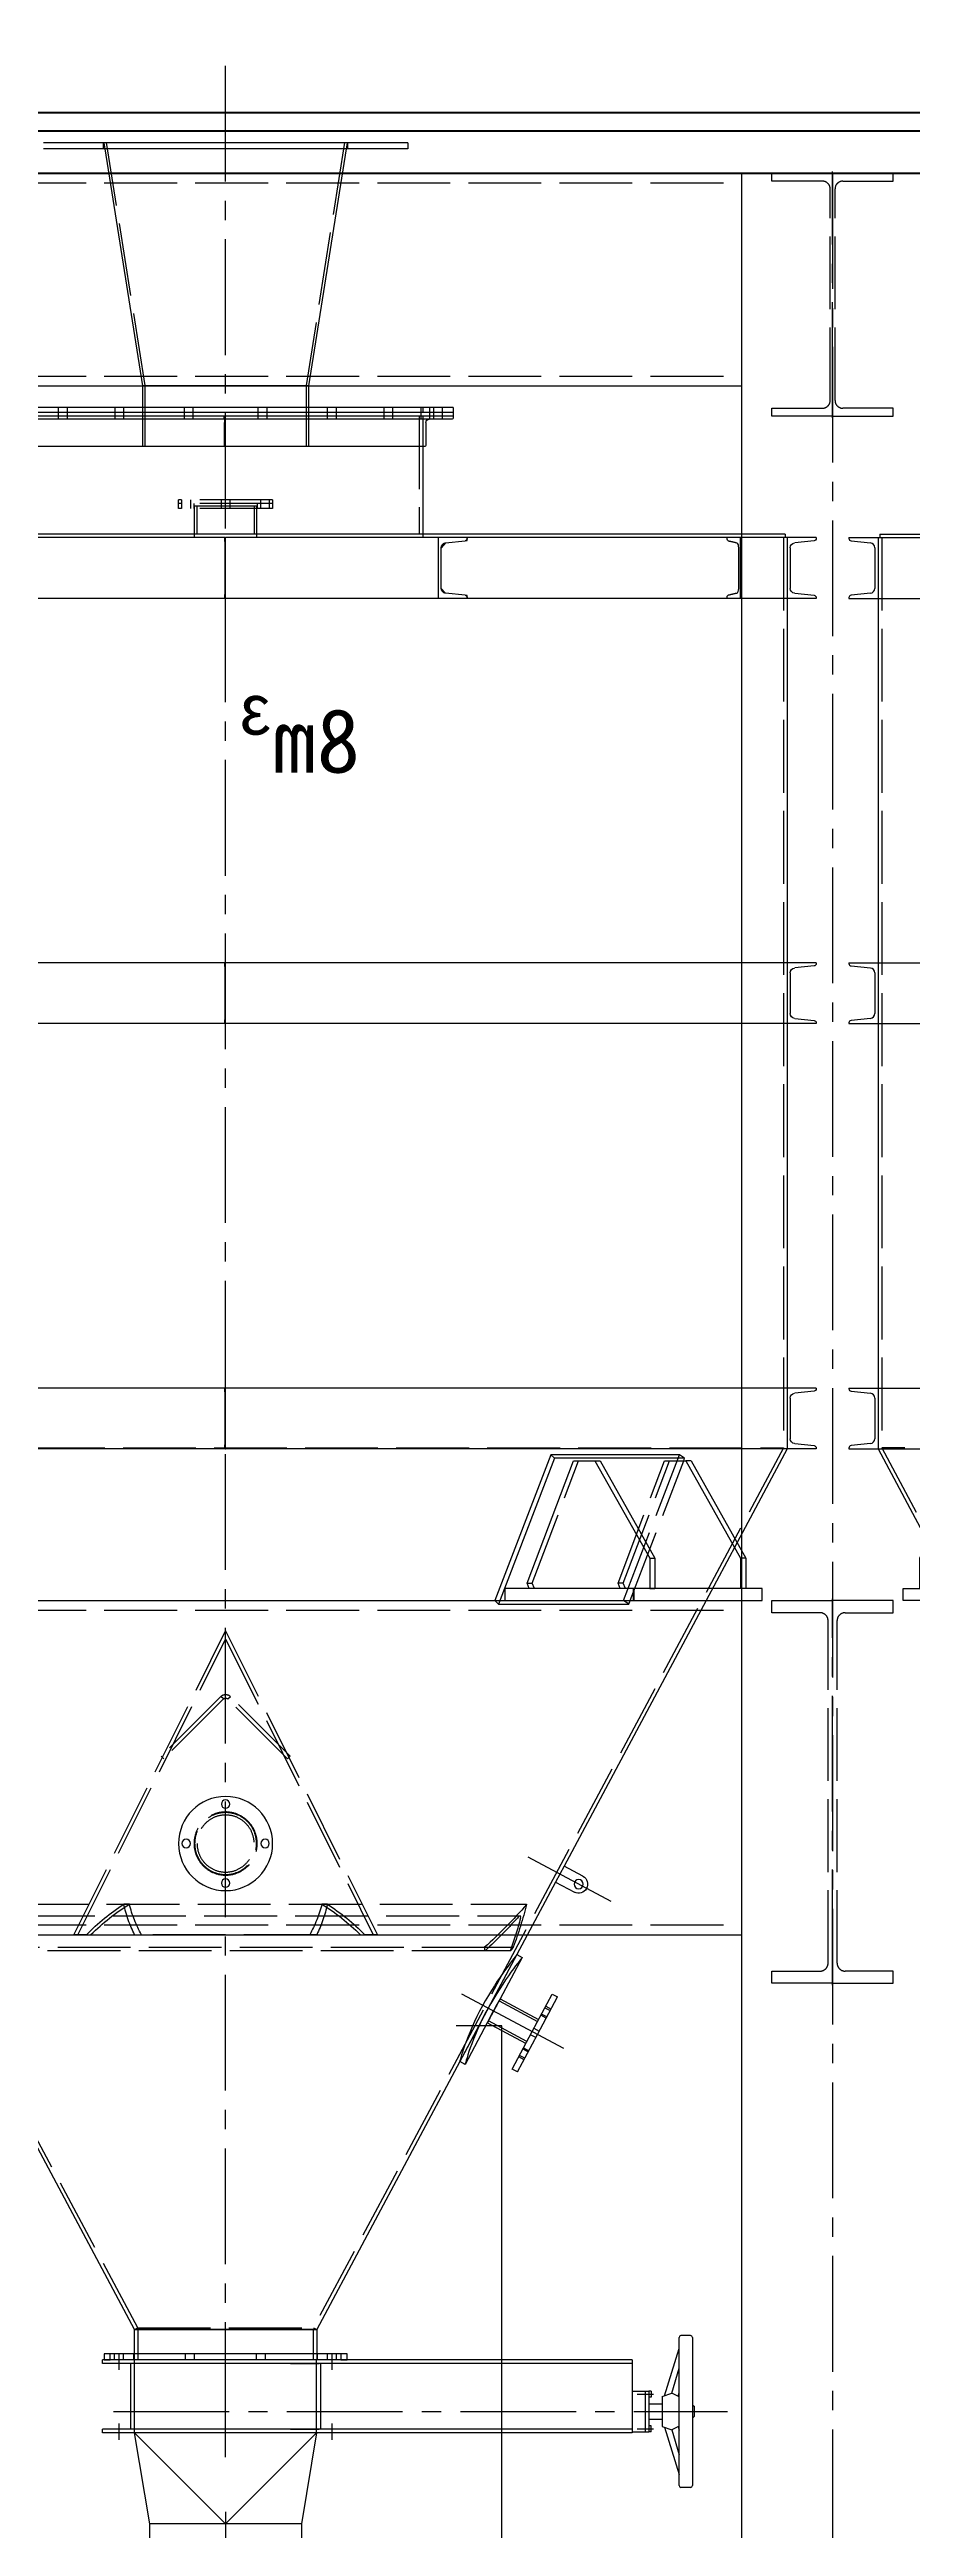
# Model space of a CAD drawing. Header units: millimetres. Extents: x 163705 to 1616509, y 81827 to 302547.
# Drawn here: x 1481896 to 1483311, y 155185 to 159263 of the extents above; entities that cross this region are included whole.
import ezdxf

# ---------------------------------------------------------------- set-up
doc = ezdxf.new("R2010")
doc.units = ezdxf.units.MM
doc.header["$LTSCALE"] = 10
doc.linetypes.add('ACAD_ISO02W100', pattern=[15, 12, -3])
doc.linetypes.add('CENTER2', pattern=[28.575, 19.05, -3.175, 3.175, -3.175])
for name, color, linetype, lineweight in [('1-中心线', 1, 'CENTER2', 0), ('1-剖面线', 8, 'Continuous', 0), ('1-文本', 4, 'Continuous', 0), ('1-虚线', 8, 'ACAD_ISO02W100', 0), ('1-设备轮廓', 2, 'Continuous', 18), ('1-钢构', 6, 'Continuous', 0)]:
    doc.layers.add(name, color=color, linetype=linetype, lineweight=lineweight)
doc.styles.add('SLDTEXTSTYLE3', font='SimSun.ttf')
doc.styles.get("Standard").update_dxf_attribs({"font": 'arial.ttf'})

# ---------------------------------------------------------------- blocks, each defined once
blk = doc.blocks.new('*U268')
for q in [(0, 0), (300, 16000)]:
    blk.add_line((0, 16000), q)
at = {"layer": '1-中心线'}
blk.add_line((150, 16000), (150, 0), dxfattribs=at)
blk = doc.blocks.new('G$C0805F1AD')
for p, q in [((0, 390), (0, 403)), ((0, 403), (100, 403)), ((83, 390), (0, 390)), ((96, 29), (96, 377)), ((200, 403), (100, 403)), ((104, 29), (104, 377)), ((117, 390), (200, 390)), ((200, 390), (200, 403)), ((0, 3), (0, 16)), ((0, 16), (83, 16)), ((100, 3), (0, 3)), ((100, 3), (200, 3)), ((200, 16), (117, 16)), ((200, 3), (200, 16))]:
    blk.add_line(p, q)
for centre, start, end in [((83, 377), 0, 90), ((117, 377), 90, 180), ((83, 29), 270, 0), ((117, 29), 180, 270)]:
    blk.add_arc(centre, 13, start, end)
at = {"layer": '1-中心线'}
blk.add_line((100, 0), (100, 406), dxfattribs=at)
blk.add_text('HC_SUPERPART', height=0.001).set_placement((100, 3))
blk = doc.blocks.new('G$CA6C6E537')
for p, q in [((0, 613), (0, 633)), ((0, 633), (100, 633)), ((79.5, 613), (0, 613)), ((200, 633), (100, 633)), ((120.5, 613), (200, 613)), ((200, 613), (200, 633)), ((92.5, 36), (92.5, 600)), ((107.5, 36), (107.5, 600)), ((0, 3), (0, 23)), ((0, 23), (79.5, 23)), ((100, 3), (0, 3)), ((100, 3), (200, 3)), ((200, 23), (120.5, 23)), ((200, 3), (200, 23))]:
    blk.add_line(p, q)
for centre, start, end in [((79.5, 600), 0, 90), ((120.5, 600), 90, 180), ((79.5, 36), 270, 0), ((120.5, 36), 180, 270)]:
    blk.add_arc(centre, 13, start, end)
at = {"layer": '1-中心线'}
blk.add_line((100, 0), (100, 636), dxfattribs=at)
blk.add_text('HC_SUPERPART', height=0.001).set_placement((100, 3))
blk = doc.blocks.new('*U273')
for p, q in [((0, 550), (5700, 550)), ((5700, 550), (5700, 0)), ((0, 0), (5700, 0))]:
    blk.add_line(p, q)
at = {"layer": '1-虚线'}
for p, q in [((0, 534), (5700, 534)), ((0, 16), (5700, 16))]:
    blk.add_line(p, q, dxfattribs=at)
blk = doc.blocks.new('*U275')
for p, q in [((0, 350), (5700, 350)), ((5700, 350), (5700, 0)), ((0, 0), (5700, 0))]:
    blk.add_line(p, q)
at = {"layer": '1-虚线'}
for p, q in [((0, 334), (5700, 334)), ((0, 16), (5700, 16))]:
    blk.add_line(p, q, dxfattribs=at)
blk = doc.blocks.new('*U286')
for p, q in [((0, 100, -1), (43584.1, 100, -19.8)), ((0, 70, -1), (43584.1, 70, -19.8)), ((0, 0, -0.9), (43584.1, 0, -21.3))]:
    blk.add_line(p, q)
blk = doc.blocks.new('350w×700正立面')
for p, q in [((497.7, 792.2), (522.7, 642.2)), ((497.7, 792.2), (647.7, 642.2)), ((647.7, 642.2), (797.7, 792.2)), ((772.7, 642.2), (797.7, 792.2)), ((522.7, 642.2), (772.7, 642.2)), ((522.7, 642.2), (522.7, 592.2)), ((772.7, 592.2), (772.7, 642.2))]:
    blk.add_line(p, q)
at = {"layer": '1-中心线', "lineweight": 18}
blk.add_line((647.7, 661.8), (647.7, 516.8), dxfattribs=at)
at = {"layer": '1-剖面线'}
for p, q in [((192.6, 475.5), (192.6, 1462.2)), ((192.6, 1462.2), (267.7, 1462.2))]:
    blk.add_line(p, q, dxfattribs=at)
blk = doc.blocks.new('300x300螺旋闸门立面')
for p, q in [((2303687.4, 561174.4), (2303711.2, 561252.1)), ((2303711.2, 561026.5), (2303711.2, 561270.5)), ((2303730.2, 561273.5), (2303714.2, 561273.5)), ((2303733.2, 561270.5), (2303733.2, 561026.5)), ((2302761.2, 561227.5), (2302761.2, 561233.5)), ((2303634.2, 561233.5), (2302761.2, 561233.5)), ((2303634.2, 561227.5), (2302761.2, 561227.5)), ((2302808.2, 561227.5), (2302761.2, 561227.5)), ((2302808.2, 561119.5), (2302808.2, 561227.5)), ((2302814.2, 561113.5), (2302814.2, 561233.5)), ((2303071.2, 561227.5), (2303118.2, 561227.5)), ((2303114.2, 561113.5), (2303114.2, 561233.5)), ((2303121.2, 561119.5), (2303121.2, 561227.5)), ((2303634.2, 561233.5), (2303634.2, 561113.5)), ((2303699.2, 561178.5), (2303711.2, 561219.8)), ((2303634.2, 561182), (2303661.2, 561182)), ((2303656.2, 561115), (2303656.2, 561182)), ((2303665.2, 561182), (2303661.2, 561182)), ((2303661.2, 561182), (2303661.2, 561115)), ((2303665.2, 561172), (2303661.2, 561172)), ((2303661.2, 561161), (2303683.2, 561161)), ((2303665.2, 561182), (2303665.2, 561172)), ((2303683.2, 561173), (2303699.2, 561178.5)), ((2303683.2, 561173), (2303683.2, 561124)), ((2303683.2, 561161), (2303683.2, 561136)), ((2303711.2, 561172.7), (2303699.2, 561178.5)), ((2303709.9, 561173.4), (2303711.2, 561179.1)), ((2303711.2, 561159.5), (2303711.2, 561172.7)), ((2302761.2, 561113.5), (2302761.2, 561119.5)), ((2303634.2, 561119.5), (2302761.2, 561119.5)), ((2302808.2, 561119.5), (2302761.2, 561119.5)), ((2303071.2, 561119.5), (2303118.2, 561119.5)), ((2303661.2, 561136), (2303683.2, 561136)), ((2303665.2, 561125), (2303661.2, 561125)), ((2303665.2, 561115), (2303665.2, 561125)), ((2303683.2, 561124), (2303699.2, 561118.5)), ((2303687.4, 561122.5), (2303711.2, 561044.8)), ((2303711.2, 561124.2), (2303699.2, 561118.5)), ((2303709.9, 561123.6), (2303711.2, 561117.9)), ((2303733.2, 561158.5), (2303734.7, 561158.5)), ((2303733.2, 561138.5), (2303734.7, 561138.5)), ((2303734.7, 561158.5), (2303736.2, 561157)), ((2303736.2, 561140), (2303734.7, 561138.5)), ((2303736.2, 561157), (2303736.2, 561140)), ((2303634.2, 561113.5), (2302761.2, 561113.5)), ((2303634.2, 561115), (2303661.2, 561115)), ((2303665.2, 561115), (2303661.2, 561115)), ((2303699.2, 561118.5), (2303711.2, 561077.1)), ((2303730.2, 561023.5), (2303714.2, 561023.5))]:
    blk.add_line(p, q)
for centre, start, end in [((2303714.2, 561270.5), 90, 180), ((2303730.2, 561270.5), 0, 90), ((2303714.2, 561026.5), 180, 270), ((2303730.2, 561026.5), 270, 0)]:
    blk.add_arc(centre, 3, start, end)
at = {"layer": '1-中心线'}
for p, q in [((2302788.7, 561216.8), (2302788.7, 561243.4)), ((2303139.7, 561216.8), (2303139.7, 561243.4)), ((2303642, 561177), (2303669.2, 561177)), ((2302779.5, 561148.5), (2303791.2, 561148.5)), ((2302788.7, 561101.9), (2302788.7, 561128.5)), ((2303139.7, 561101.9), (2303139.7, 561128.5)), ((2303642, 561120), (2303669.2, 561120))]:
    blk.add_line(p, q, dxfattribs=at)
at = {"layer": '1-中心线', "ltscale": 0.2}
blk.add_line((2302964.2, 561073.4), (2302964.2, 561256.4), dxfattribs=at)
blk = doc.blocks.new('A$Cc2962b21')
at = {"lineweight": 18}
for p, q in [((1096.8, 3480), (1098.8, 3480)), ((171.8, 3330), (171.8, 3230)), ((1097.8, 3230), (1096.8, 3230)), ((171.8, 2630), (171.8, 2530)), ((1097.9, 2630), (1096.8, 2630)), ((1097.9, 2530), (1096.8, 2530)), ((1097.9, 1930), (1096.8, 1930)), ((373.8, 1810), (373.8, 1810)), ((616.9, 997.4), (616.8, 997.4)), ((616.8, 997.4), (711.1, 821)), ((711.1, 821), (711.1, 821))]:
    blk.add_line(p, q, dxfattribs=at)
at = {"layer": '1-中心线'}
for p, q in [((1096.8, 201.7), (1096.8, 4133.6)), ((599.1, 1157.9), (462.4, 1084.9)), ((708.3, 932.8), (538.8, 842.2))]:
    blk.add_line(p, q, dxfattribs=at)
at = {"layer": '1-虚线', "lineweight": 18}
for p, q in [((895.8, 3980), (895.8, 3970)), ((896.8, 3980), (898.4, 3970)), ((900.8, 3980.6), (964.3, 3580.6)), ((1229.4, 3580.6), (1292.9, 3980.6)), ((1295.2, 3970), (1296.8, 3980)), ((1297.8, 3970), (1297.8, 3980)), ((964.3, 3580.6), (960.3, 3580)), ((1229.4, 3580.6), (964.3, 3580.6)), ((964.3, 3580), (964.3, 3480)), ((1229.3, 3480), (1229.3, 3580)), ((1233.3, 3580), (1229.4, 3580.6)), ((739.8, 3544), (739.8, 3536)), ((739.8, 3536), (739.8, 3530)), ((739.8, 3530), (739.8, 3525)), ((753.8, 3536), (753.8, 3544)), ((753.8, 3530), (753.8, 3536)), ((753.8, 3525), (753.8, 3530)), ((760.9, 3544), (760.9, 3536)), ((760.9, 3536), (760.9, 3530)), ((760.9, 3530), (760.9, 3525)), ((771.8, 3544), (771.8, 3536)), ((771.8, 3530), (771.8, 3480)), ((771.8, 3530), (771.8, 3480)), ((774.9, 3536), (774.9, 3544)), ((774.9, 3530), (774.9, 3536)), ((774.9, 3525), (774.9, 3530)), ((777.8, 3530), (777.8, 3336)), ((821.7, 3544), (821.7, 3536)), ((821.7, 3536), (821.7, 3530)), ((821.7, 3530), (821.7, 3525)), ((835.7, 3536), (835.7, 3544)), ((835.7, 3530), (835.7, 3536)), ((835.7, 3525), (835.7, 3530)), ((914.8, 3544), (914.8, 3536)), ((914.8, 3536), (914.8, 3530)), ((914.8, 3530), (914.8, 3525)), ((928.8, 3536), (928.8, 3544)), ((928.8, 3530), (928.8, 3536)), ((928.8, 3525), (928.8, 3530)), ((960.3, 3544), (960.3, 3480)), ((1029, 3544), (1029, 3536)), ((1029, 3536), (1029, 3530)), ((1029, 3530), (1029, 3525)), ((1043, 3536), (1043, 3544)), ((1043, 3530), (1043, 3536)), ((1043, 3525), (1043, 3530)), ((1096.8, 3526.7), (1096.8, 3530)), ((1096.8, 3525), (1096.8, 3526.7)), ((1096.8, 3519.5), (1096.8, 3525)), ((1098.9, 3525), (1096.8, 3525)), ((1098.9, 3525), (1099.1, 3525)), ((1099.1, 3526.7), (1099.1, 3530)), ((1150.6, 3544), (1150.6, 3536)), ((1150.6, 3536), (1150.6, 3530)), ((1150.6, 3530), (1150.6, 3525)), ((1164.6, 3536), (1164.6, 3544)), ((1164.6, 3530), (1164.6, 3536)), ((1164.6, 3525), (1164.6, 3530)), ((1233.3, 3480), (1233.3, 3544)), ((1264.8, 3544), (1264.8, 3536)), ((1264.8, 3536), (1264.8, 3530)), ((1264.8, 3530), (1264.8, 3525)), ((1278.8, 3536), (1278.8, 3544)), ((1278.8, 3530), (1278.8, 3536)), ((1278.8, 3525), (1278.8, 3530)), ((1357.9, 3544), (1357.9, 3536)), ((1357.9, 3536), (1357.9, 3530)), ((1357.9, 3530), (1357.9, 3525)), ((1371.9, 3536), (1371.9, 3544)), ((1371.9, 3530), (1371.9, 3536)), ((1371.9, 3525), (1371.9, 3530)), ((1019.3, 3392), (1174.3, 3392)), ((1019.3, 3392), (1019.3, 3386)), ((1019.3, 3386), (1174.3, 3386)), ((1019.3, 3386), (1174.3, 3386)), ((1019.3, 3386), (1019.3, 3378)), ((1024.8, 3392), (1024.8, 3386)), ((1024.8, 3386), (1024.8, 3378)), ((1038.8, 3386), (1038.8, 3392)), ((1038.8, 3378), (1038.8, 3386)), ((1044.8, 3386), (1044.8, 3378)), ((1089.8, 3392), (1089.8, 3386)), ((1089.8, 3386), (1089.8, 3378)), ((1103.8, 3386), (1103.8, 3392)), ((1103.8, 3378), (1103.8, 3386)), ((1148.8, 3378), (1148.8, 3386)), ((1154.8, 3392), (1154.8, 3386)), ((1154.8, 3386), (1154.8, 3378)), ((1168.8, 3386), (1168.8, 3392)), ((1168.8, 3378), (1168.8, 3386)), ((1174.3, 3386), (1174.3, 3392)), ((1174.3, 3378), (1174.3, 3386)), ((1019.3, 3378), (1174.3, 3378)), ((1045.8, 3382), (1147.8, 3382)), ((1045.8, 3382), (1045.8, 3336)), ((1049.8, 3382), (1049.8, 3336)), ((1143.8, 3336), (1143.8, 3382)), ((1147.8, 3336), (1147.8, 3382)), ((171.8, 3330), (171.8, 3230)), ((177.8, 3330), (177.8, 1831.5)), ((249.2, 3330), (249.2, 3230)), ((251.4, 3246.5), (251.4, 3313.5)), ((270.7, 3328.8), (270.7, 3330)), ((698.8, 3328.8), (698.8, 3330)), ((698.8, 3325.2), (698.8, 3328.8)), ((702.4, 3324.8), (698.8, 3325.2)), ((734.3, 3321.5), (702.4, 3324.8)), ((734.3, 3321.5), (741.5, 3313.5)), ((741.5, 3246.5), (741.5, 3313.5)), ((746.8, 3330), (746.8, 3230)), ((771.8, 3336), (771.8, 3330)), ((1045.8, 3336), (1045.8, 3330)), ((1097.8, 3330), (1096.8, 3330)), ((1096.8, 3328.8), (1096.8, 3330)), ((1096.8, 3324.8), (1096.8, 3328.8)), ((1096.8, 3321.5), (1096.8, 3324.8)), ((1096.8, 3313.5), (1096.8, 3321.5)), ((1097.9, 3330), (1097.8, 3330)), ((1097.8, 3321.5), (1097.9, 3324.8)), ((1097.9, 3328.8), (1097.9, 3330)), ((1147.8, 3330), (1147.8, 3336)), ((270.7, 3230), (270.7, 3231.2)), ((698.8, 3234.8), (702.4, 3235.2)), ((698.8, 3231.2), (698.8, 3234.8)), ((698.8, 3230), (698.8, 3231.2)), ((702.4, 3235.2), (734.3, 3238.5)), ((741.5, 3246.5), (734.3, 3238.5)), ((171.8, 2630), (171.8, 2530)), ((171.8, 1930), (171.8, 1830)), ((171.8, 1930), (171.8, 1830)), ((2015.8, 1831.5), (177.8, 1831.5)), ((177.8, 1831.5), (952.1, 382.8)), ((430.4, 1580), (342.2, 1810)), ((441.3, 1580), (349.2, 1820)), ((441.9, 1608.8), (365.3, 1810)), ((450.3, 1608.8), (373.8, 1810)), ((591.8, 1608.8), (515.2, 1810)), ((1241.5, 382.8), (2015.8, 1831.5)), ((254.3, 1675.7), (305.4, 1580)), ((423.8, 1580), (423.8, 1600)), ((438.1, 1600), (441.9, 1608.8)), ((441.9, 1608.8), (450.3, 1608.8)), ((446.6, 1600), (450.3, 1608.8)), ((588, 1600), (591.8, 1608.8)), ((600.2, 1608.8), (591.8, 1608.8)), ((432.5, 1574.4), (441.3, 1580)), ((653.4, 1580), (636.1, 1580)), ((1096.8, 1530), (846.8, 1030)), ((1096.8, 1516.6), (853.5, 1030)), ((1346.8, 1030), (1096.8, 1530)), ((1340.1, 1030), (1096.8, 1516.6)), ((990.7, 1323.9), (1089, 1422.2)), ((995, 1319.7), (1093.3, 1418)), ((1093.3, 1418), (1089, 1422.2)), ((1100.3, 1418), (1104.6, 1422.2)), ((1100.3, 1418), (1198.6, 1319.7)), ((1104.6, 1422.2), (1202.9, 1323.9)), ((995, 1319.7), (990.7, 1323.9)), ((1198.6, 1319.7), (1202.9, 1323.9)), ((1057.9, 1145.6), (1059.9, 1143.4)), ((1096.1, 1128.1), (1099.7, 1128.1)), ((1592.8, 1080), (600.9, 1080)), ((1582.1, 1060.9), (611.6, 1060.9)), ((929.1, 1080), (938.2, 1080)), ((1255.4, 1080), (1264.5, 1080)), ((846.8, 1030), (867.7, 1030)), ((875, 1030), (867.7, 1030)), ((946.8, 1030), (1246.8, 1030)), ((1325.9, 1030), (1318.6, 1030)), ((1325.9, 1030), (1346.8, 1030)), ((616.8, 997.4), (711, 821.2)), ((670.2, 1009.3), (623.1, 1009.3)), ((627.4, 1003.6), (670, 1003.6)), ((670, 1003.6), (1523.6, 1003.6)), ((1523.4, 1009.3), (670.2, 1009.3)), ((569.3, 912.3), (560.5, 907.6)), ((570.7, 909.8), (561.9, 905)), ((567.5, 894.5), (576.3, 899.2)), ((568.5, 892.6), (577.3, 897.3)), ((646.4, 920.8), (582.9, 886.8)), ((644.6, 924.3), (665.8, 884.6)), ((644.6, 924.3), (644.6, 924.3)), ((644.6, 924.3), (646.5, 920.7)), ((588.8, 875.8), (580, 871.1)), ((585.7, 860.5), (594.5, 865.2)), ((600.4, 854.2), (663.9, 888.1)), ((663.9, 888.2), (665.8, 884.6)), ((665.8, 884.6), (665.8, 884.6)), ((606, 843.7), (597.2, 839)), ((607, 841.8), (598.2, 837.1)), ((603.8, 826.5), (612.6, 831.3)), ((605.2, 824), (614, 828.7)), ((952.1, 382.8), (946.8, 380)), ((1241.5, 382.8), (952.1, 382.8)), ((952.8, 380), (952.8, 330)), ((1240.8, 330), (1240.8, 380)), ((1246.8, 380), (1241.5, 382.8)), ((914.8, 340), (914.8, 330)), ((928.8, 330), (928.8, 340)), ((945.8, 340), (945.8, 330)), ((946.8, 340), (946.8, 330)), ((1031.8, 340), (1031.8, 330)), ((1045.8, 330), (1045.8, 340)), ((1148.8, 340), (1148.8, 330)), ((1162.8, 330), (1162.8, 340)), ((1246.8, 330), (1246.8, 340)), ((1247.8, 330), (1247.8, 340)), ((1265.8, 340), (1265.8, 330)), ((1279.8, 330), (1279.8, 340))]:
    blk.add_line(p, q, dxfattribs=at)
at = {"layer": '1-虚线', "lineweight": 18, "flags": 128}
for points in [[(251.4, 3313.5), (251.6, 3316), (252.1, 3318.2), (252.8, 3320), (253.8, 3321.1), (254.5, 3321.5)], [(269, 3324.8), (269.6, 3325.2), (270.2, 3326.1), (270.6, 3327.4), (270.7, 3328.8)], [(1097.8, 3313.5), (1097.8, 3315), (1097.8, 3316.4), (1097.8, 3317.7), (1097.8, 3318.9), (1097.8, 3319.8), (1097.8, 3320.6), (1097.8, 3321.2), (1097.8, 3321.5)], [(1097.9, 3324.8), (1097.9, 3325), (1097.9, 3325.2), (1097.9, 3325.6), (1097.9, 3326.1), (1097.9, 3326.7), (1097.9, 3327.4), (1097.9, 3328.1), (1097.9, 3328.8)], [(254.5, 3238.5), (253.3, 3239.3), (252.3, 3241.1), (251.7, 3243.5), (251.4, 3246.1), (251.4, 3246.5)], [(270.7, 3231.2), (270.6, 3232.4), (270.3, 3233.5), (269.9, 3234.4), (269.4, 3235), (269, 3235.2)], [(1059.9, 1143.4), (1063.9, 1139.7), (1064.7, 1139.2)], [(611, 1057.4), (610.6, 1059.2), (610.8, 1060.5), (611.6, 1060.9), (613, 1060.3), (615, 1058.7), (616.2, 1057.4)], [(626.4, 1004.6), (626.9, 1004), (627.3, 1003.6), (627.5, 1003.7), (627.4, 1004.1), (627.3, 1004.6)], [(668.2, 1004.6), (669.1, 1003.9), (669.9, 1003.6), (670.3, 1003.7), (670.6, 1004.1), (670.6, 1004.6)], [(644.6, 924.3), (644.6, 924.3), (644.7, 924), (645.2, 923.2), (646, 921.8), (647.1, 920), (648.4, 917.8), (649.9, 915.1), (651.5, 912.2), (653.3, 909), (655.1, 905.7), (656.9, 902.3), (658.6, 899.1), (660.2, 895.9), (661.7, 893), (663, 890.4), (664, 888.3), (664.8, 886.5), (665.4, 885.4), (665.7, 884.7), (665.7, 884.7)], [(646.5, 920.7), (646.4, 920.8), (646.6, 920.5), (647, 919.8), (647.6, 918.7), (648.5, 917.2), (649.6, 915.3), (650.8, 913.1), (652.2, 910.7), (653.6, 908.1), (655.1, 905.4), (656.5, 902.6), (657.9, 899.9), (659.3, 897.3), (660.5, 895), (661.6, 892.8), (662.4, 891.1), (663.1, 889.7), (663.6, 888.7), (663.8, 888.2), (663.9, 888.2)]]:
    blk.add_lwpolyline(points, dxfattribs=at)
at = {"layer": '1-虚线', "lineweight": 18}
for radius in [52, 51, 47]:
    blk.add_circle((1096.8, 1180), radius, dxfattribs=at)
for centre, radius, start, end in [((1322.3, 3520.9), 223.5, 178.9423, 180.3525), ((1031.4, 3526.3), 67.7, 358.9423, 0.3525), ((702.8, 3328.8), 4, 180, 264), ((733.5, 3313.5), 8, 0, 84), ((702.8, 3231.2), 4, 96, 180), ((733.5, 3246.5), 8, 276, 0), ((1096.8, 1414.4), 11, 45, 135), ((1096.8, 1414.4), 5, 45, 135)]:
    blk.add_arc(centre, radius, start, end, dxfattribs=at)
for centre, major_axis, ratio, start_param, end_param in [((1096.8, 3283.4), (917, 0), 0.105104, 2.696969, 2.735229), ((1096.8, 3276.6), (917, 0), 0.105104, 3.547956, 3.586216), ((1096.8, 1677.7), (0, 837.6), 0.845179, 2.365376, 2.494751), ((1096.8, 1257.7), (0, 613.1), 0.845179, 1.864846, 1.987951), ((1096.8, 730), (0, 400), 0.866025, 0.505361, 0.722734), ((1096.8, 734.5), (0, 391.1), 0.866025, 0.48735, 0.714047), ((1096.8, 1130), (0, 200), 0.866025, 1.823477, 2.094395), ((1096.8, 1134.5), (0, 191.1), 0.866025, 1.859919, 2.149352), ((1096.8, 1134.5), (0, 191.1), 0.866025, 4.133834, 4.423266), ((1096.8, 1130), (0, 200), 0.866025, 4.18879, 4.459709), ((1096.8, 734.5), (0, 391.1), 0.866025, 5.569139, 5.795836), ((1096.8, 730), (0, 400), 0.866025, 5.560451, 5.777825), ((1096.8, 1237.9), (0, 602.5), 0.845179, 1.875087, 1.968435), ((1096.8, 1657.9), (0, 827), 0.845179, 2.383459, 2.481544), ((1096.8, 1479.7), (0, 731.8), 0.845179, 2.268991, 2.277431), ((1096.8, 1059.7), (0, 507.3), 0.845179, 1.670374, 1.679717)]:
    blk.add_ellipse(centre, major_axis=major_axis, ratio=ratio, start_param=start_param, end_param=end_param, dxfattribs=at)
at = {"layer": '1-设备轮廓'}
for p, q in [((796.8, 3980), (796.8, 3970)), ((796.8, 3980), (1125.1, 3980)), ((796.8, 3970), (1125.1, 3970)), ((900.8, 3980.6), (896.8, 3980)), ((898.4, 3970), (960.3, 3580)), ((1292.9, 3980.6), (900.8, 3980.6)), ((1125.1, 3980), (1396.8, 3980)), ((1125.1, 3970), (1396.8, 3970)), ((1233.3, 3580), (1295.2, 3970)), ((1296.8, 3980), (1292.9, 3980.6)), ((960.3, 3580), (960.3, 3544)), ((1233.3, 3580), (960.3, 3580)), ((960.3, 3580), (1109.7, 3580)), ((1109.7, 3580), (1233.3, 3580)), ((1233.3, 3544), (1233.3, 3580)), ((721.8, 3544), (721.8, 3536)), ((721.8, 3544), (1471.8, 3544)), ((721.8, 3536), (721.8, 3530)), ((721.8, 3536), (1471.8, 3536)), ((721.8, 3536), (1471.8, 3536)), ((721.8, 3530), (721.8, 3526.7)), ((721.8, 3530), (1471.8, 3530)), ((721.8, 3530), (1096.8, 3530)), ((723.5, 3525), (1096.8, 3525)), ((766.8, 3519.5), (766.8, 3481.7)), ((1096.8, 3481.7), (1096.8, 3519.5)), ((1098.8, 3530), (1098.8, 3480)), ((1098.8, 3481.7), (1098.8, 3519.5)), ((1099.1, 3530), (1471.8, 3530)), ((1099.1, 3525), (1470.1, 3525)), ((768.5, 3480), (1096.8, 3480)), ((771.8, 3480), (771.8, 3336)), ((1096.8, 3480), (1096.8, 3481.7)), ((1098.8, 3480), (1098.8, 3480)), ((1098.8, 3480), (1425.1, 3480)), ((123.8, 3330), (123.8, 3328.8)), ((123.8, 3330), (1096.8, 3330)), ((127.4, 3324.8), (159.3, 3321.5)), ((166.5, 3313.5), (166.5, 3246.5)), ((174.8, 3336), (174.8, 3330)), ((174.8, 3336), (1977.4, 3336)), ((1096.8, 3246.5), (1096.8, 3313.5)), ((1097.8, 3330), (1097.8, 3230)), ((1097.8, 3246.5), (1097.8, 3313.5)), ((1097.9, 3330), (2069.8, 3330)), ((123.8, 3231.2), (123.8, 3230)), ((123.8, 3230), (1096.8, 3230)), ((159.3, 3238.5), (127.4, 3235.2)), ((171.8, 3230), (171.8, 2630)), ((1096.8, 3238.5), (1096.8, 3246.5)), ((1096.8, 3235.2), (1096.8, 3238.5)), ((1096.8, 3231.2), (1096.8, 3235.2)), ((1096.8, 3230), (1096.8, 3231.2)), ((1097.9, 3235.2), (1097.8, 3238.5)), ((1097.8, 3230), (1097.9, 3230)), ((1097.9, 3230), (1097.9, 3231.2)), ((1097.9, 3230), (2069.8, 3230)), ((123.8, 2630), (123.8, 2628.8)), ((123.8, 2630), (1096.8, 2630)), ((127.4, 2624.8), (159.3, 2621.5)), ((166.5, 2613.5), (166.5, 2546.5)), ((1096.8, 2628.8), (1096.8, 2630)), ((1096.8, 2624.8), (1096.8, 2628.8)), ((1096.8, 2621.5), (1096.8, 2624.8)), ((1096.8, 2613.5), (1096.8, 2621.5)), ((1096.8, 2546.5), (1096.8, 2613.5)), ((1097.8, 2630), (1097.8, 2530)), ((1097.9, 2630), (1097.8, 2630)), ((1097.8, 2621.5), (1097.9, 2624.8)), ((1097.8, 2546.5), (1097.8, 2613.5)), ((1097.9, 2628.8), (1097.9, 2630)), ((1097.9, 2630), (2069.8, 2630)), ((123.8, 2531.2), (123.8, 2530)), ((123.8, 2530), (1096.8, 2530)), ((159.3, 2538.5), (127.4, 2535.2)), ((171.8, 2530), (171.8, 1930)), ((1096.8, 2538.5), (1096.8, 2546.5)), ((1096.8, 2535.2), (1096.8, 2538.5)), ((1096.8, 2531.2), (1096.8, 2535.2)), ((1096.8, 2530), (1096.8, 2531.2)), ((1097.9, 2535.2), (1097.8, 2538.5)), ((1097.8, 2530), (1097.9, 2530)), ((1097.9, 2530), (1097.9, 2531.2)), ((1097.9, 2530), (2069.8, 2530)), ((123.8, 1930), (123.8, 1928.8)), ((123.8, 1930), (1096.8, 1930)), ((127.4, 1924.8), (159.3, 1921.5)), ((1096.8, 1928.8), (1096.8, 1930)), ((1096.8, 1924.8), (1096.8, 1928.8)), ((1096.8, 1921.5), (1096.8, 1924.8)), ((1096.8, 1913.5), (1096.8, 1921.5)), ((1097.8, 1930), (1097.8, 1830)), ((1097.9, 1930), (1097.8, 1930)), ((1097.8, 1921.5), (1097.9, 1924.8)), ((1097.9, 1928.8), (1097.9, 1930)), ((1097.9, 1930), (2069.8, 1930)), ((166.5, 1913.5), (166.5, 1846.5)), ((1096.8, 1846.5), (1096.8, 1913.5)), ((1097.8, 1846.5), (1097.8, 1913.5)), ((159.3, 1838.5), (127.4, 1835.2)), ((1096.8, 1838.5), (1096.8, 1846.5)), ((1096.8, 1835.2), (1096.8, 1838.5)), ((1096.8, 1831.2), (1096.8, 1835.2)), ((1097.9, 1835.2), (1097.8, 1838.5)), ((123.8, 1831.2), (123.8, 1830)), ((123.8, 1830), (1096.8, 1830)), ((171.8, 1830), (254.3, 1675.7)), ((329.9, 1810), (239.8, 1650)), ((338.4, 1810), (248.3, 1650)), ((329.9, 1810), (338.4, 1810)), ((373.8, 1810), (338.4, 1810)), ((340.6, 1814.3), (349.2, 1820)), ((342.2, 1810), (340.6, 1814.3)), ((349.2, 1820), (561.3, 1820)), ((479.9, 1810), (389.7, 1650)), ((488.3, 1810), (398.2, 1650)), ((488.3, 1810), (479.9, 1810)), ((523.7, 1810), (488.3, 1810)), ((600.2, 1608.8), (523.7, 1810)), ((555.1, 1814.3), (561.3, 1820)), ((555.1, 1814.3), (647.5, 1574.4)), ((561.3, 1820), (653.4, 1580)), ((1096.8, 1830), (1096.8, 1831.2)), ((1097.8, 1830), (1096.8, 1830)), ((1097.8, 1830), (1097.9, 1830)), ((1097.9, 1830), (1097.9, 1831.2)), ((1097.9, 1830), (2069.8, 1830)), ((239.8, 1650), (239.8, 1600)), ((239.8, 1650), (248.3, 1650)), ((248.3, 1650), (248.3, 1600)), ((398.2, 1650), (389.7, 1650)), ((389.7, 1650), (389.7, 1600)), ((398.2, 1650), (398.2, 1600)), ((212.9, 1580), (212.9, 1600)), ((212.9, 1600), (425.1, 1600)), ((239.8, 1600), (248.3, 1600)), ((398.2, 1600), (389.7, 1600)), ((425.1, 1580), (425.1, 1600)), ((425.1, 1600), (636, 1600)), ((596.5, 1600), (600.2, 1608.8)), ((636, 1580), (636, 1600)), ((425.1, 1580), (212.9, 1580)), ((305.4, 1580), (539.1, 1142.9)), ((636, 1580), (425.1, 1580)), ((432.5, 1574.4), (430.4, 1580)), ((647.5, 1574.4), (653.4, 1580)), ((1246.8, 380), (1888.2, 1580)), ((508.2, 1126.4), (539.1, 1142.9)), ((539.1, 1142.9), (553.2, 1116.4)), ((553.2, 1116.4), (522.3, 1099.9)), ((553.2, 1116.4), (616.8, 997.4)), ((616.8, 997.4), (608, 992.6)), ((608, 992.6), (644.6, 924.3)), ((558.7, 932.2), (549.9, 927.5)), ((582.8, 865.8), (549.9, 927.5)), ((591.7, 870.5), (558.7, 932.2)), ((644.6, 924.3), (581.1, 890.3)), ((615.8, 804.1), (582.8, 865.8)), ((624.7, 808.8), (591.7, 870.5)), ((602.3, 850.7), (665.8, 884.6)), ((665.8, 884.6), (702.3, 816.3)), ((702.3, 816.3), (711.1, 821)), ((711, 821.2), (946.8, 380)), ((615.8, 804.1), (624.7, 808.8)), ((946.8, 380), (946.8, 340)), ((1246.8, 380), (946.8, 380)), ((946.8, 380), (1246.8, 380)), ((1246.8, 340), (1246.8, 380)), ((896.8, 330), (896.8, 340)), ((896.8, 340), (906.8, 340)), ((906.8, 330), (896.8, 330)), ((906.8, 340), (906.8, 330)), ((906.8, 340), (1286.8, 340)), ((906.8, 330), (1286.8, 330)), ((1286.8, 330), (1286.8, 340)), ((1286.8, 340), (1296.8, 340)), ((1296.8, 330), (1286.8, 330)), ((1296.8, 340), (1296.8, 330))]:
    blk.add_line(p, q, dxfattribs=at)
at = {"layer": '1-设备轮廓', "flags": 128}
for points in [[(1097.8, 3238.5), (1097.8, 3238.8), (1097.8, 3239.4), (1097.8, 3240.2), (1097.8, 3241.1), (1097.8, 3242.3), (1097.8, 3243.6), (1097.8, 3245), (1097.8, 3246.5)], [(1097.9, 3231.2), (1097.9, 3231.9), (1097.9, 3232.6), (1097.9, 3233.3), (1097.9, 3233.9), (1097.9, 3234.4), (1097.9, 3234.8), (1097.9, 3235), (1097.9, 3235.2)], [(1097.8, 2613.5), (1097.8, 2615), (1097.8, 2616.4), (1097.8, 2617.7), (1097.8, 2618.9), (1097.8, 2619.8), (1097.8, 2620.6), (1097.8, 2621.2), (1097.8, 2621.5)], [(1097.9, 2624.8), (1097.9, 2625), (1097.9, 2625.2), (1097.9, 2625.6), (1097.9, 2626.1), (1097.9, 2626.7), (1097.9, 2627.4), (1097.9, 2628.1), (1097.9, 2628.8)], [(1097.8, 2538.5), (1097.8, 2538.8), (1097.8, 2539.4), (1097.8, 2540.2), (1097.8, 2541.1), (1097.8, 2542.3), (1097.8, 2543.6), (1097.8, 2545), (1097.8, 2546.5)], [(1097.9, 2531.2), (1097.9, 2531.9), (1097.9, 2532.6), (1097.9, 2533.3), (1097.9, 2533.9), (1097.9, 2534.4), (1097.9, 2534.8), (1097.9, 2535), (1097.9, 2535.2)], [(1097.8, 1913.5), (1097.8, 1915), (1097.8, 1916.4), (1097.8, 1917.7), (1097.8, 1918.9), (1097.8, 1919.8), (1097.8, 1920.6), (1097.8, 1921.2), (1097.8, 1921.5)], [(1097.9, 1924.8), (1097.9, 1925), (1097.9, 1925.2), (1097.9, 1925.6), (1097.9, 1926.1), (1097.9, 1926.7), (1097.9, 1927.4), (1097.9, 1928.1), (1097.9, 1928.8)], [(1097.8, 1838.5), (1097.8, 1838.8), (1097.8, 1839.4), (1097.8, 1840.2), (1097.8, 1841.1), (1097.8, 1842.3), (1097.8, 1843.6), (1097.8, 1845), (1097.8, 1846.5)], [(1097.9, 1831.2), (1097.9, 1831.9), (1097.9, 1832.6), (1097.9, 1833.3), (1097.9, 1833.9), (1097.9, 1834.4), (1097.9, 1834.8), (1097.9, 1835), (1097.9, 1835.2)], [(340.6, 1814.3), (360.9, 1814.3), (382.3, 1814.3), (404.7, 1814.3), (427.9, 1814.3), (452.1, 1814.3), (476.7, 1814.3), (502.1, 1814.3), (528.2, 1814.3), (555.1, 1814.3)], [(647.5, 1574.4), (624.1, 1574.4), (601.4, 1574.3), (579.3, 1574.3), (557.8, 1574.3), (537, 1574.3), (516.9, 1574.3), (498.7, 1574.3), (481.1, 1574.3), (464.2, 1574.3), (448, 1574.4), (432.5, 1574.4)], [(608.1, 992.6), (608, 992.6), (608.4, 992.1), (609.4, 990.9), (611, 988.9), (613.2, 986.1), (615.9, 982.6), (619, 978.5), (622.7, 973.6), (626.7, 968.2), (631, 962.2), (635.5, 955.6), (640.3, 948.5), (645.2, 941.1), (650.2, 933.2), (655.2, 925), (660.1, 916.6), (664.9, 908), (669.5, 899.4), (673.9, 890.7), (678, 882.1), (681.8, 873.7), (685.3, 865.6), (688.5, 857.8), (691.3, 850.5), (693.7, 843.7), (695.9, 837.5), (697.7, 832), (699.1, 827.2), (700.3, 823.2), (701.2, 820.1), (701.9, 817.9), (702.2, 816.6), (702.3, 816.3)], [(616.9, 997.3), (616.9, 997.3), (617.3, 996.8), (618.3, 995.6), (619.8, 993.6), (622, 990.8), (624.7, 987.3), (627.8, 983.2), (631.5, 978.3), (635.5, 972.9), (639.8, 966.9), (644.4, 960.3), (649.2, 953.2), (654.1, 945.8), (659, 937.9), (664, 929.7), (669, 921.3), (673.7, 912.8), (678.3, 904.1), (682.7, 895.4), (686.8, 886.8), (690.6, 878.5), (694.1, 870.3), (697.3, 862.6), (700.1, 855.3), (702.6, 848.4), (704.7, 842.2), (706.5, 836.7), (708, 831.9), (709.2, 828), (710, 824.8), (710.7, 822.6), (711, 821.3), (711.1, 821)]]:
    blk.add_lwpolyline(points, dxfattribs=at)
at = {"layer": '1-设备轮廓'}
for centre, radius in [((1096.8, 1180), 77.5), ((1096.8, 1245), 7), ((1031.8, 1180), 7), ((1161.8, 1180), 7), ((515.3, 1113.1), 7.5), ((1096.8, 1115), 7)]:
    blk.add_circle(centre, radius, dxfattribs=at)
for centre, radius, start, end in [((723.5, 3526.7), 1.67, 180, 270), ((761.3, 3519.5), 5.5, 0, 90), ((768.5, 3481.7), 1.67, 180, 270), ((1031.1, 3481.3), 67.7, 358.9423, 0.3525), ((127.8, 3328.8), 4, 180, 264), ((158.5, 3313.5), 8, 0, 84), ((127.8, 3231.2), 4, 96, 180), ((158.5, 3246.5), 8, 276, 0), ((127.8, 2628.8), 4, 180, 264), ((158.5, 2613.5), 8, 0, 84), ((127.8, 2531.2), 4, 96, 180), ((158.5, 2546.5), 8, 276, 0), ((127.8, 1928.8), 4, 180, 264), ((158.5, 1913.5), 8, 0, 84), ((127.8, 1831.2), 4, 96, 180), ((158.5, 1846.5), 8, 276, 0), ((515.3, 1113.1), 15, 118.1237, 298.1237)]:
    blk.add_arc(centre, radius, start, end, dxfattribs=at)
at = {"layer": '1-文本', "insert": (875.6, 3048.2), "char_height": 105, "attachment_point": 1, "style": 'SLDTEXTSTYLE3'}
blk.add_mtext('8m³', dxfattribs=at)

msp = doc.modelspace()

# ---------------------------------------------------------------- block references
at = {"xscale": -1}
msp.add_blockref('A$Cc2962b21', (1483282.461, 155129.632), dxfattribs=at)
for name, p in [('A$Cc2962b21', (1483088.824, 155129.632)), ('*U286', (1464685.648, 159059.632, 0.676))]:
    msp.add_blockref(name, p)
at = {"layer": '1-虚线'}
for name, p in [('G$C0805F1AD', (1483085.648, 158656.632)), ('G$CA6C6E537', (1483085.648, 156076.632))]:
    msp.add_blockref(name, p, dxfattribs=at)
at = {"layer": '1-设备轮廓', "xscale": -1}
msp.add_blockref('350w×700正立面', (1482833.33, 154547.397), dxfattribs=at)
at = {"layer": '1-设备轮廓', "lineweight": 20}
msp.add_blockref('300x300螺旋闸门立面', (-820778.577, -405773.835), dxfattribs=at)
at = {"layer": '1-钢构'}
for name, p in [('*U275', (1477335.648, 158709.632)), ('*U268', (1483035.648, 143059.632)), ('*U273', (1477335.648, 156159.632))]:
    msp.add_blockref(name, p, dxfattribs=at)

doc.saveas('drawing.dxf')
